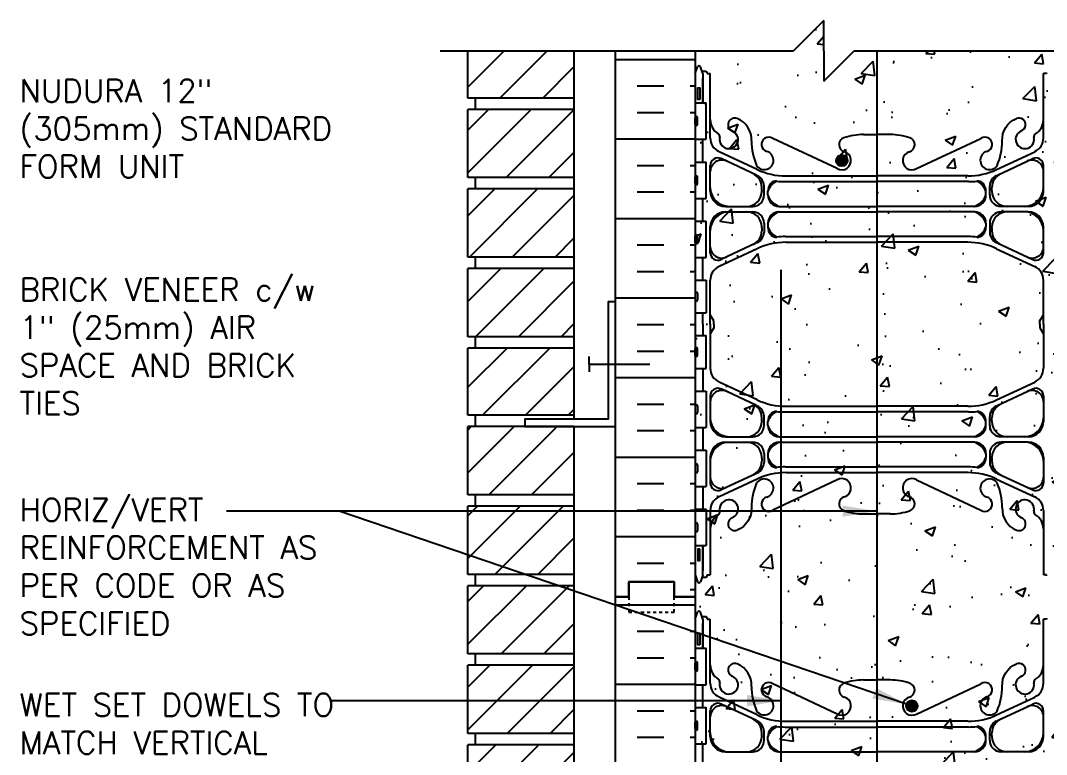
# Model space of a CAD drawing. Header units: inches. Extents: x 34 to 92.5, y -25.1 to 58.3.
# Drawn here: x 34.33 to 68.2, y 30.45 to 54.67 of the extents above; entities that cross this region are included whole.
import ezdxf

# ---------------------------------------------------------------- set-up
doc = ezdxf.new("R2010")
doc.units = ezdxf.units.IN
doc.header["$LTSCALE"] = 0.5
doc.header["$MEASUREMENT"] = 0
doc.linetypes.add('DASHED2', pattern=[0.375, 0.25, -0.125])
for name, color, linetype in [('HATCH', 12, 'Continuous'), ('line25', 2, 'Continuous'), ('LINE3', 3, 'Continuous'), ('LINE50', 5, 'Continuous'), ('LINE9', 9, 'Continuous'), ('TEXT', 4, 'Continuous'), ('Web_Edge', 9, 'Continuous')]:
    doc.layers.add(name, color=color, linetype=linetype)
doc.styles.add('DIM', font='romans.shx', dxfattribs={"width": 0.7})
doc.styles.add('ROMANS', font='romans.shx', dxfattribs={"height": 1.125})
doc.dimstyles.new('ext_12', dxfattribs={"dimscale": 12, "dimtxt": 0.09375, "dimasz": 0.09375, "dimexe": 0.09375, "dimexo": 0.0625, "dimgap": 0.0625, "dimtad": 1, "dimdec": 1, "dimzin": 3, "dimdsep": 46, "dimlunit": 4, "dimtxsty": 'DIM', "dimcen": 0.09, "dimdle": 0.09375, "dimclrt": 4, "dimadec": 0, "dimazin": 0, "dimtfac": 1, "dimtdec": 1, "dimtmove": 2, "dimatfit": 3, "dimfxl": 0, "dimfrac": 2, "dimtolj": 1, "dimtzin": 0, "dimarcsym": 0})

msp = doc.modelspace()

# ---------------------------------------------------------------- hatches: boundary and pattern name
at = {"layer": 'HATCH'}
h = msp.add_hatch(dxfattribs=at)
h.set_pattern_fill('AR-CONC', color=256, scale=0.5, style=0)
edge = h.paths.add_edge_path()
edge.add_line((68.597, 53.674), (61.847, 53.674))
edge.add_line((61.847, 53.674), (60.847, 52.674))
edge.add_line((60.847, 52.674), (60.847, 53.674))
edge.add_line((60.847, 53.674), (60.847, 54.674))
edge.add_line((60.847, 54.674), (59.847, 53.674))
edge.add_line((59.847, 53.674), (56.597, 53.674))
edge.add_line((56.597, 53.674), (56.597, 35.649))
edge.add_line((56.597, 35.649), (56.597, 27.515))
edge.add_spline(control_points=[(56.597, 27.515), (56.722, 27.45), (56.92, 27.349), (57.176, 27.636), (57.529, 27.341), (57.896, 27.613), (58.15, 27.341), (58.409, 27.535), (58.657, 27.324), (58.855, 27.464), (59.038, 27.48), (59.126, 27.357), (59.265, 27.32), (59.368, 27.444), (59.496, 27.493), (59.613, 27.529), (59.675, 27.505), (59.709, 27.462), (59.725, 27.407), (59.796, 27.381), (59.892, 27.357), (60.042, 27.349), (60.165, 27.424), (60.273, 27.432), (60.342, 27.444), (60.424, 27.428), (60.519, 27.382), (60.604, 27.344), (60.696, 27.338), (60.73, 27.429), (60.833, 27.446), (60.9, 27.507), (60.98, 27.499), (61.07, 27.502), (61.173, 27.498), (61.255, 27.46), (61.372, 27.397), (61.537, 27.383), (61.689, 27.451), (61.822, 27.526), (61.959, 27.544), (62.083, 27.551), (62.173, 27.523), (62.225, 27.437), (62.332, 27.369), (62.459, 27.346), (62.554, 27.322), (62.597, 27.311)], knot_values=[0, 0, 0, 0, 0.36882, 0.580962, 0.956064, 1.413946, 1.635694, 1.852394, 2.204033, 2.360582, 2.542219, 2.677797, 2.79395, 2.907785, 3.117226, 3.20968, 3.262351, 3.303115, 3.370216, 3.421138, 3.515057, 3.674522, 3.85319, 3.927977, 3.999794, 4.060692, 4.173001, 4.317056, 4.339836, 4.436406, 4.53825, 4.640095, 4.685656, 4.773056, 4.912503, 4.988734, 5.039656, 5.313971, 5.43662, 5.538465, 5.77077, 5.839112, 5.911139, 6.039898, 6.121993, 6.287819, 6.418947, 6.418947, 6.418947, 6.418947], degree=3, periodic=0)
edge.add_spline(control_points=[(62.597, 27.311), (62.639, 27.322), (62.735, 27.346), (62.861, 27.369), (62.968, 27.437), (63.02, 27.523), (63.11, 27.551), (63.234, 27.544), (63.371, 27.526), (63.504, 27.451), (63.657, 27.383), (63.821, 27.397), (63.939, 27.46), (64.02, 27.498), (64.123, 27.502), (64.213, 27.499), (64.293, 27.507), (64.36, 27.446), (64.463, 27.429), (64.497, 27.338), (64.556, 27.342), (64.58, 27.347), (64.597, 27.352)], knot_values=[4.266465, 4.266465, 4.266465, 4.266465, 4.397593, 4.563419, 4.645513, 4.774272, 4.846299, 4.914642, 5.146946, 5.248791, 5.371441, 5.645755, 5.696677, 5.772908, 5.912356, 5.999755, 6.045317, 6.147161, 6.249006, 6.345575, 6.368356, 6.418947, 6.418947, 6.418947, 6.418947], degree=3, periodic=0)
edge.add_spline(control_points=[(64.597, 27.352), (64.613, 27.347), (64.637, 27.342), (64.696, 27.338), (64.73, 27.429), (64.833, 27.446), (64.9, 27.507), (64.98, 27.499), (65.07, 27.502), (65.173, 27.498), (65.255, 27.46), (65.372, 27.397), (65.537, 27.383), (65.689, 27.451), (65.822, 27.526), (65.959, 27.544), (66.083, 27.551), (66.173, 27.523), (66.225, 27.437), (66.332, 27.369), (66.459, 27.346), (66.554, 27.322), (66.597, 27.311)], knot_values=[4.266465, 4.266465, 4.266465, 4.266465, 4.317056, 4.339836, 4.436406, 4.53825, 4.640095, 4.685656, 4.773056, 4.912503, 4.988734, 5.039656, 5.313971, 5.43662, 5.538465, 5.77077, 5.839112, 5.911139, 6.039898, 6.121993, 6.287819, 6.418947, 6.418947, 6.418947, 6.418947], degree=3, periodic=0)
edge.add_spline(control_points=[(66.597, 27.311), (66.639, 27.322), (66.735, 27.346), (66.861, 27.369), (66.968, 27.437), (67.02, 27.523), (67.11, 27.551), (67.234, 27.544), (67.371, 27.526), (67.504, 27.451), (67.657, 27.383), (67.821, 27.397), (67.939, 27.46), (68.02, 27.498), (68.123, 27.502), (68.213, 27.499), (68.293, 27.507), (68.36, 27.446), (68.463, 27.429), (68.497, 27.338), (68.556, 27.342), (68.58, 27.347), (68.597, 27.352)], knot_values=[4.266465, 4.266465, 4.266465, 4.266465, 4.397593, 4.563419, 4.645513, 4.774272, 4.846299, 4.914642, 5.146946, 5.248791, 5.371441, 5.645755, 5.696677, 5.772908, 5.912356, 5.999755, 6.045317, 6.147161, 6.249006, 6.345575, 6.368356, 6.418947, 6.418947, 6.418947, 6.418947], degree=3, periodic=0)
edge.add_line((68.597, 27.352), (68.597, 35.649))
edge.add_line((68.597, 35.649), (68.597, 53.674))
h = msp.add_hatch(dxfattribs=at)
h.set_pattern_fill('INSUL', color=256, scale=7, style=0)
h.set_pattern_definition([(0, (-2869.565, -361.3603), (0, 2.625), []), (0, (-2869.565, -360.4853), (0, 2.625), [0.875, -0.875]), (0, (-2869.565, -359.6103), (0, 2.625), [0.875, -0.875])])
h.paths.add_polyline_path([(53.972, 35.649), (54.409, 35.649), (54.409, 36.149), (55.909, 36.149), (55.909, 35.649), (56.597, 35.649), (56.597, 53.649), (55.909, 53.649), (55.909, 54.149), (54.409, 54.149), (54.409, 53.649), (53.972, 53.649)])
h = msp.add_hatch(dxfattribs=at)
h.set_pattern_fill('ANSI31', color=256, scale=8, style=0)
h.set_pattern_definition([(45, (42.7951, -13.2255), (-0.707107, 0.707107), [])])
h.paths.add_polyline_path([(52.597, 20.299), (49.097, 20.299), (49.097, 18.049), (52.597, 18.049)])
h.paths.add_polyline_path([(52.597, 22.924), (49.097, 22.924), (49.097, 20.674), (52.597, 20.674)])
h.paths.add_polyline_path([(52.597, 25.52), (49.097, 25.52), (49.097, 23.299), (52.597, 23.299)])
h.paths.add_polyline_path([(52.597, 28.145), (49.097, 28.145), (49.097, 25.895), (52.597, 25.895)])
h.paths.add_polyline_path([(52.597, 30.745), (50.972, 30.745), (50.972, 30.77), (49.097, 30.77), (49.097, 28.52), (52.597, 28.52)])
h.paths.add_polyline_path([(52.597, 33.395), (49.097, 33.395), (49.097, 31.145), (52.597, 31.145)])
h.paths.add_polyline_path([(52.597, 36.02), (49.097, 36.02), (49.097, 33.77), (52.597, 33.77)])
h.paths.add_polyline_path([(52.597, 38.645), (49.097, 38.645), (49.097, 36.395), (52.597, 36.395)])
h.paths.add_polyline_path([(52.597, 41.245), (50.972, 41.245), (50.972, 41.27), (49.097, 41.27), (49.097, 39.02), (52.597, 39.02)])
h.paths.add_polyline_path([(52.597, 43.865), (49.097, 43.865), (49.097, 41.645), (52.597, 41.645)])
h.paths.add_polyline_path([(52.597, 46.49), (49.097, 46.49), (49.097, 44.24), (52.597, 44.24)])
h.paths.add_polyline_path([(52.597, 49.115), (49.097, 49.115), (49.097, 46.865), (52.597, 46.865)])
h.paths.add_polyline_path([(52.597, 51.715), (50.972, 51.715), (50.972, 51.74), (49.097, 51.74), (49.097, 49.49), (52.597, 49.49)])
h.paths.add_polyline_path([(52.597, 53.649), (49.097, 53.649), (49.097, 52.115), (52.597, 52.115)])
h = msp.add_hatch(dxfattribs=at)
h.set_pattern_fill('INSUL', color=256, scale=7, style=0)
h.set_pattern_definition([(0, (-2869.565, -379.3603), (0, 2.625), []), (0, (-2869.565, -378.4853), (0, 2.625), [0.875, -0.875]), (0, (-2869.565, -377.6103), (0, 2.625), [0.875, -0.875])])
h.paths.add_polyline_path([(53.972, 17.649), (54.409, 17.649), (54.409, 18.149), (55.909, 18.149), (55.909, 17.649), (56.597, 17.649), (56.597, 35.649), (55.909, 35.649), (55.909, 36.149), (54.409, 36.149), (54.409, 35.649), (53.972, 35.649)])
at = {"layer": 'LINE3'}
for points in [[(61.251, 50.05, 1), (61.626, 50.05, 1)], [(63.567, 32.05, 1), (63.942, 32.05, 1)]]:
    msp.add_hatch(color=256, dxfattribs=at).paths.add_polyline_path(points)

# ---------------------------------------------------------------- linework, layer by layer
at = {"layer": 'line25'}
for p, q in [((49.097, 52.115), (49.097, 53.674)), ((52.597, 53.674), (52.597, 41.52)), ((56.597, 53.649), (56.597, 35.649)), ((52.597, 52.115), (49.097, 52.115)), ((49.347, 51.74), (49.347, 52.115)), ((56.597, 51.954), (56.961, 51.954)), ((56.961, 50.754), (56.961, 51.954)), ((49.097, 49.49), (49.097, 51.74)), ((52.597, 51.74), (49.097, 51.74)), ((56.637, 51.504), (56.637, 51.504)), ((56.597, 51.244), (56.597, 51.464)), ((56.597, 51.409), (56.597, 51.409)), ((56.597, 51.299), (56.597, 51.299)), ((56.637, 51.204), (56.637, 51.204)), ((56.677, 51.244), (56.677, 51.464)), ((56.597, 50.754), (56.961, 50.754)), ((56.597, 50.004), (56.961, 50.004)), ((56.961, 48.804), (56.961, 50.004)), ((52.597, 49.49), (49.097, 49.49)), ((49.347, 49.115), (49.347, 49.49)), ((56.597, 49.294), (56.597, 49.514)), ((56.597, 49.459), (56.597, 49.459)), ((56.637, 49.554), (56.637, 49.554)), ((56.677, 49.294), (56.677, 49.514)), ((52.597, 49.115), (49.097, 49.115)), ((49.097, 46.865), (49.097, 49.115)), ((56.597, 49.349), (56.597, 49.349)), ((56.637, 49.254), (56.637, 49.254)), ((56.597, 48.804), (56.961, 48.804)), ((56.597, 48.054), (56.961, 48.054)), ((56.961, 46.854), (56.961, 48.054)), ((56.597, 47.344), (56.597, 47.564)), ((56.597, 47.509), (56.597, 47.509)), ((56.637, 47.604), (56.637, 47.604)), ((56.677, 47.344), (56.677, 47.564)), ((56.597, 47.399), (56.597, 47.399)), ((56.637, 47.304), (56.637, 47.304)), ((52.597, 46.865), (49.097, 46.865)), ((49.347, 46.49), (49.347, 46.865)), ((56.597, 46.854), (56.961, 46.854)), ((49.097, 44.24), (49.097, 46.49)), ((52.597, 46.49), (49.097, 46.49)), ((56.597, 46.104), (56.961, 46.104)), ((56.961, 46.104), (56.961, 45.024)), ((56.597, 45.674), (56.597, 45.454)), ((56.597, 45.619), (56.597, 45.619)), ((56.597, 45.509), (56.597, 45.509)), ((56.637, 45.714), (56.637, 45.714)), ((56.637, 45.414), (56.637, 45.414)), ((56.677, 45.674), (56.677, 45.454)), ((56.597, 45.024), (56.961, 45.024)), ((52.597, 44.24), (49.097, 44.24)), ((49.347, 43.865), (49.347, 44.24)), ((56.597, 44.274), (56.961, 44.274)), ((56.961, 43.194), (56.961, 44.274)), ((49.097, 41.645), (49.097, 43.865)), ((52.597, 43.865), (49.097, 43.865)), ((56.597, 43.624), (56.597, 43.844)), ((56.597, 43.789), (56.597, 43.789)), ((56.637, 43.884), (56.637, 43.884)), ((56.677, 43.624), (56.677, 43.844)), ((56.597, 43.679), (56.597, 43.679)), ((56.637, 43.584), (56.637, 43.584)), ((56.597, 43.194), (56.961, 43.194)), ((56.597, 42.444), (56.961, 42.444)), ((56.961, 42.444), (56.961, 41.244)), ((56.597, 41.954), (56.597, 41.734)), ((56.597, 41.899), (56.597, 41.899)), ((56.597, 41.789), (56.597, 41.789)), ((56.637, 41.994), (56.637, 41.994)), ((56.637, 41.694), (56.637, 41.694)), ((56.677, 41.954), (56.677, 41.734)), ((52.597, 41.645), (49.097, 41.645)), ((49.347, 41.27), (49.347, 41.645)), ((49.097, 39.02), (49.097, 41.27)), ((52.597, 41.27), (49.097, 41.27)), ((52.597, 41.27), (52.597, 17.674)), ((56.597, 41.244), (56.961, 41.244)), ((56.597, 40.494), (56.961, 40.494)), ((56.961, 40.494), (56.961, 39.294)), ((56.597, 40.004), (56.597, 39.784)), ((56.677, 40.004), (56.677, 39.784)), ((56.597, 39.949), (56.597, 39.949)), ((56.597, 39.839), (56.597, 39.839)), ((56.637, 39.744), (56.637, 39.744)), ((56.597, 39.294), (56.961, 39.294)), ((52.597, 39.02), (49.097, 39.02)), ((49.347, 38.645), (49.347, 39.02)), ((49.097, 36.395), (49.097, 38.645)), ((52.597, 38.645), (49.097, 38.645)), ((56.597, 38.544), (56.961, 38.544)), ((56.961, 38.544), (56.961, 37.344)), ((56.597, 38.054), (56.597, 37.834)), ((56.597, 37.999), (56.597, 37.999)), ((56.637, 38.094), (56.637, 38.094)), ((56.677, 38.054), (56.677, 37.834)), ((56.597, 37.889), (56.597, 37.889)), ((56.637, 37.794), (56.637, 37.794)), ((56.597, 37.344), (56.961, 37.344)), ((52.597, 36.395), (49.097, 36.395)), ((49.347, 36.02), (49.347, 36.395)), ((52.597, 36.02), (49.097, 36.02)), ((49.097, 33.77), (49.097, 36.02)), ((56.597, 35.649), (56.597, 17.649)), ((56.597, 33.954), (56.961, 33.954)), ((56.961, 32.754), (56.961, 33.954)), ((52.597, 33.77), (49.097, 33.77)), ((49.347, 33.395), (49.347, 33.77)), ((52.597, 33.395), (49.097, 33.395)), ((49.097, 31.145), (49.097, 33.395)), ((56.597, 33.244), (56.597, 33.464)), ((56.597, 33.409), (56.597, 33.409)), ((56.597, 33.299), (56.597, 33.299)), ((56.637, 33.504), (56.637, 33.504)), ((56.637, 33.204), (56.637, 33.204)), ((56.677, 33.244), (56.677, 33.464)), ((56.597, 32.754), (56.961, 32.754)), ((56.597, 32.004), (56.961, 32.004)), ((56.961, 30.804), (56.961, 32.004)), ((56.597, 31.294), (56.597, 31.514)), ((56.637, 31.554), (56.637, 31.554)), ((56.677, 31.294), (56.677, 31.514)), ((56.597, 31.459), (56.597, 31.459)), ((56.597, 31.349), (56.597, 31.349)), ((56.637, 31.254), (56.637, 31.254)), ((52.597, 31.145), (49.097, 31.145)), ((49.347, 30.77), (49.347, 31.145)), ((52.597, 30.77), (49.097, 30.77)), ((49.097, 28.52), (49.097, 30.77)), ((56.597, 30.804), (56.961, 30.804))]:
    msp.add_line(p, q, dxfattribs=at)
for centre, start, end in [((56.637, 51.464), 90, 180), ((56.637, 51.464), 360, 90), ((56.637, 51.244), 180, 270), ((56.637, 51.244), 270, 0), ((56.637, 49.514), 90, 180), ((56.637, 49.514), 360, 90), ((56.637, 49.294), 180, 270), ((56.637, 49.294), 270, 0), ((56.637, 47.564), 90, 180), ((56.637, 47.564), 360, 90), ((56.637, 47.344), 180, 270), ((56.637, 47.344), 270, 0), ((56.637, 45.674), 90, 180), ((56.637, 45.454), 180, 270), ((56.637, 45.674), 0, 90), ((56.637, 45.454), 270, 0), ((56.637, 43.844), 90, 180), ((56.637, 43.844), 360, 90), ((56.637, 43.624), 180, 270), ((56.637, 43.624), 270, 0), ((56.637, 41.954), 90, 180), ((56.637, 41.734), 180, 270), ((56.637, 41.954), 0, 90), ((56.637, 41.734), 270, 0), ((56.637, 40.004), 90, 180), ((56.637, 40.004), 0, 90), ((56.637, 39.784), 180, 270), ((56.637, 39.784), 270, 0), ((56.637, 38.054), 90, 180), ((56.637, 38.054), 0, 90), ((56.637, 37.834), 180, 270), ((56.637, 37.834), 270, 0), ((56.637, 33.464), 90, 180), ((56.637, 33.244), 180, 270), ((56.637, 33.464), 360, 90), ((56.637, 33.244), 270, 0), ((56.637, 31.514), 90, 180), ((56.637, 31.514), 360, 90), ((56.637, 31.294), 180, 270), ((56.637, 31.294), 270, 0)]:
    msp.add_arc(centre, 0.04, start, end, dxfattribs=at)
at = {"layer": 'LINE3'}
for p, q in [((62.597, 53.674), (62.597, 27.529)), ((59.438, 9.981), (59.438, 46.445))]:
    msp.add_line(p, q, dxfattribs=at)
for centre in [(61.439, 50.05), (63.754, 32.05)]:
    msp.add_circle(centre, 0.188, dxfattribs=at)
at = {"layer": 'LINE50'}
for p, q in [((53.972, 35.649), (53.972, 53.649)), ((53.972, 17.649), (53.972, 35.649))]:
    msp.add_line(p, q, dxfattribs=at)
for points in [[(53.972, 35.649), (54.409, 35.649), (54.409, 36.149), (55.909, 36.149), (55.909, 35.649), (56.597, 35.649)], [(56.597, 35.649), (55.909, 35.649), (55.909, 36.149), (54.409, 36.149), (54.409, 35.649), (53.972, 35.649)]]:
    msp.add_lwpolyline(points, dxfattribs=at)
at = {"layer": 'LINE9'}
for p, q in [((60.847, 54.674), (59.847, 53.674)), ((60.847, 53.674), (60.847, 54.674)), ((48.175, 53.674), (59.847, 53.674)), ((60.847, 52.674), (61.847, 53.674)), ((60.847, 53.674), (60.847, 52.674)), ((61.847, 53.674), (72.731, 53.674)), ((53.097, 43.332), (53.097, 43.582)), ((53.097, 43.332), (55.097, 43.332)), ((53.097, 43.332), (53.097, 43.082))]:
    msp.add_line(p, q, dxfattribs=at)
msp.add_lwpolyline([(53.972, 45.395), (53.722, 45.395), (53.722, 41.52), (50.972, 41.52), (50.972, 41.27), (53.972, 41.27)], close=True, dxfattribs=at)
at = {"layer": 'LINE9', "linetype": 'DASHED2', "ltscale": 0.15}
msp.add_lwpolyline([(54.409, 35.649), (54.409, 35.649), (54.409, 35.149), (55.909, 35.149), (55.909, 35.649), (55.909, 35.649)], dxfattribs=at)
at = {"layer": 'TEXT'}
for points in [[(55.631, 52.351, 0, 0.36, 0), (54.551, 52.351, 0, 0, 0), (41.254, 52.351, 0, 0, 0)], [(49.147, 45.764, 0, 0.36, 0), (48.067, 45.764, 0, 0, 0), (45.726, 45.764, 0, 0, 0)]]:
    msp.add_lwpolyline(points, format="xyseb", dxfattribs=at)
at = {"layer": 'Web_Edge'}
for p, q in [((56.597, 52.921), (56.672, 53.151)), ((56.847, 52.921), (56.772, 53.151)), ((56.82, 53.001), (56.947, 53.001)), ((56.847, 52.921), (56.847, 51.954)), ((56.997, 52.951), (56.997, 52.921)), ((56.997, 52.951), (56.997, 52.951)), ((56.997, 52.921), (57.097, 52.921)), ((57.097, 50.799), (57.097, 52.921)), ((68.097, 50.799), (68.097, 52.921)), ((68.197, 52.921), (68.097, 52.921)), ((68.197, 52.951), (68.197, 52.951)), ((68.197, 52.951), (68.197, 52.921)), ((62.157, 50.909), (62.597, 50.909)), ((63.036, 50.909), (62.597, 50.909)), ((61.286, 49.786), (59.159, 50.785)), ((63.907, 49.786), (66.034, 50.785)), ((58.643, 49.757), (57.385, 50.346)), ((66.55, 49.757), (67.808, 50.346)), ((57.097, 49.041), (57.097, 49.889)), ((58.619, 49.569), (57.452, 50.115)), ((66.574, 49.569), (67.741, 50.115)), ((68.097, 49.041), (68.097, 49.889)), ((59.597, 49.545), (62.597, 49.545)), ((65.597, 49.545), (62.597, 49.545)), ((58.797, 49.064), (58.797, 49.168)), ((58.872, 48.916), (58.872, 49.213)), ((59.573, 49.357), (62.597, 49.357)), ((65.621, 49.357), (62.597, 49.357)), ((66.322, 48.916), (66.322, 49.213)), ((66.397, 49.064), (66.397, 49.168)), ((58.797, 49.064), (58.797, 49.041)), ((58.997, 48.916), (58.997, 49.041)), ((66.197, 48.916), (66.197, 49.041)), ((66.397, 49.064), (66.397, 49.041)), ((57.597, 48.541), (58.497, 48.541)), ((59.372, 48.541), (62.597, 48.541)), ((65.822, 48.541), (62.597, 48.541)), ((67.597, 48.541), (66.697, 48.541)), ((57.597, 48.361), (58.497, 48.361)), ((59.372, 48.361), (62.597, 48.361)), ((65.822, 48.361), (62.597, 48.361)), ((67.597, 48.361), (66.697, 48.361)), ((57.097, 47.012), (57.097, 47.861)), ((58.797, 47.837), (58.797, 47.861)), ((58.797, 47.837), (58.797, 47.733)), ((58.872, 47.986), (58.872, 47.688)), ((58.997, 47.986), (58.997, 47.872)), ((58.997, 47.986), (58.997, 47.86)), ((66.197, 47.986), (66.197, 47.86)), ((66.197, 47.986), (66.197, 47.872)), ((66.322, 47.986), (66.322, 47.688)), ((66.397, 47.837), (66.397, 47.861)), ((66.397, 47.837), (66.397, 47.733)), ((68.097, 47.012), (68.097, 47.861)), ((59.573, 47.544), (62.597, 47.544)), ((65.62, 47.544), (62.597, 47.544)), ((58.643, 47.144), (57.385, 46.555)), ((58.62, 47.332), (57.452, 46.786)), ((59.597, 47.356), (62.597, 47.356)), ((65.597, 47.356), (62.597, 47.356)), ((66.55, 47.144), (67.808, 46.555)), ((66.573, 47.332), (67.741, 46.786)), ((57.097, 44.649), (57.097, 46.102)), ((68.097, 44.649), (68.097, 46.102)), ((57.217, 44.762), (57.097, 44.962)), ((57.217, 44.762), (57.097, 44.962)), ((57.217, 44.649), (57.217, 44.762)), ((57.217, 44.649), (57.217, 44.762)), ((67.977, 44.762), (68.097, 44.962)), ((67.977, 44.762), (68.097, 44.962)), ((67.977, 44.649), (67.977, 44.762)), ((67.977, 44.649), (67.977, 44.762)), ((57.097, 44.649), (57.097, 43.196)), ((57.217, 44.537), (57.097, 44.337)), ((57.217, 44.537), (57.097, 44.337)), ((57.217, 44.649), (57.217, 44.537)), ((57.217, 44.649), (57.217, 44.537)), ((67.977, 44.649), (67.977, 44.537)), ((67.977, 44.649), (67.977, 44.537)), ((67.977, 44.537), (68.097, 44.337)), ((67.977, 44.537), (68.097, 44.337)), ((68.097, 44.649), (68.097, 43.196)), ((58.643, 42.154), (57.385, 42.743)), ((66.55, 42.154), (67.808, 42.743)), ((58.62, 41.966), (57.452, 42.513)), ((66.573, 41.966), (67.741, 42.513)), ((57.097, 42.286), (57.097, 41.438)), ((68.097, 42.286), (68.097, 41.438)), ((59.573, 41.754), (62.597, 41.754)), ((59.597, 41.942), (62.597, 41.942)), ((65.597, 41.942), (62.597, 41.942)), ((65.621, 41.754), (62.597, 41.754)), ((58.797, 41.462), (58.797, 41.566)), ((58.797, 41.462), (58.797, 41.438)), ((58.872, 41.313), (58.872, 41.61)), ((58.997, 41.313), (58.997, 41.439)), ((66.197, 41.313), (66.197, 41.439)), ((66.322, 41.313), (66.322, 41.61)), ((66.397, 41.462), (66.397, 41.566)), ((66.397, 41.462), (66.397, 41.438)), ((57.597, 40.938), (58.497, 40.938)), ((57.597, 40.758), (58.497, 40.758)), ((59.372, 40.938), (62.597, 40.938)), ((59.372, 40.758), (62.597, 40.758)), ((65.822, 40.938), (62.597, 40.938)), ((65.822, 40.758), (62.597, 40.758)), ((67.597, 40.938), (66.697, 40.938)), ((67.597, 40.758), (66.697, 40.758)), ((58.872, 40.383), (58.872, 40.086)), ((58.997, 40.383), (58.997, 40.257)), ((58.997, 40.383), (58.997, 40.269)), ((66.197, 40.383), (66.197, 40.269)), ((66.197, 40.383), (66.197, 40.257)), ((66.322, 40.383), (66.322, 40.086)), ((57.097, 40.258), (57.097, 39.41)), ((58.797, 40.234), (58.797, 40.258)), ((58.797, 40.234), (58.797, 40.13)), ((66.397, 40.234), (66.397, 40.258)), ((66.397, 40.234), (66.397, 40.13)), ((68.097, 40.258), (68.097, 39.41)), ((58.619, 39.729), (57.452, 39.183)), ((59.573, 39.941), (62.597, 39.941)), ((59.597, 39.754), (62.597, 39.754)), ((65.62, 39.941), (62.597, 39.941)), ((65.597, 39.754), (62.597, 39.754)), ((66.574, 39.729), (67.741, 39.183)), ((58.643, 39.542), (57.385, 38.953)), ((61.286, 39.513), (59.159, 38.514)), ((63.907, 39.513), (66.034, 38.514)), ((66.55, 39.542), (67.808, 38.953)), ((57.097, 38.5), (57.097, 36.378)), ((62.157, 38.389), (62.597, 38.389)), ((63.036, 38.389), (62.597, 38.389)), ((68.097, 38.5), (68.097, 36.378)), ((56.847, 36.378), (56.847, 37.344)), ((56.597, 36.378), (56.672, 36.148)), ((56.847, 36.378), (56.772, 36.148)), ((56.82, 36.298), (56.947, 36.298)), ((56.997, 36.378), (57.097, 36.378)), ((56.997, 36.348), (56.997, 36.378)), ((56.997, 36.348), (56.997, 36.348)), ((68.197, 36.378), (68.097, 36.378)), ((68.197, 36.348), (68.197, 36.378)), ((68.197, 36.348), (68.197, 36.348)), ((56.597, 34.921), (56.672, 35.151)), ((56.847, 34.921), (56.772, 35.151)), ((56.82, 35.001), (56.947, 35.001)), ((56.847, 34.921), (56.847, 33.954)), ((56.997, 34.951), (56.997, 34.921)), ((56.997, 34.951), (56.997, 34.951)), ((56.997, 34.921), (57.097, 34.921)), ((57.097, 32.799), (57.097, 34.921)), ((68.097, 32.799), (68.097, 34.921)), ((68.197, 34.921), (68.097, 34.921)), ((68.197, 34.951), (68.197, 34.951)), ((68.197, 34.951), (68.197, 34.921)), ((62.157, 32.909), (62.597, 32.909)), ((63.036, 32.909), (62.597, 32.909)), ((61.286, 31.786), (59.159, 32.785)), ((63.907, 31.786), (66.034, 32.785)), ((58.643, 31.757), (57.385, 32.346)), ((66.55, 31.757), (67.808, 32.346)), ((57.097, 31.041), (57.097, 31.889)), ((58.619, 31.569), (57.452, 32.115)), ((66.574, 31.569), (67.741, 32.115)), ((68.097, 31.041), (68.097, 31.889)), ((59.597, 31.545), (62.597, 31.545)), ((65.597, 31.545), (62.597, 31.545)), ((58.797, 31.064), (58.797, 31.168)), ((58.872, 30.916), (58.872, 31.213)), ((59.573, 31.357), (62.597, 31.357)), ((65.621, 31.357), (62.597, 31.357)), ((66.322, 30.916), (66.322, 31.213)), ((66.397, 31.064), (66.397, 31.168)), ((58.797, 31.064), (58.797, 31.041)), ((58.997, 30.916), (58.997, 31.041)), ((66.197, 30.916), (66.197, 31.041)), ((66.397, 31.064), (66.397, 31.041)), ((57.597, 30.541), (58.497, 30.541)), ((59.372, 30.541), (62.597, 30.541)), ((65.822, 30.541), (62.597, 30.541)), ((67.597, 30.541), (66.697, 30.541))]:
    msp.add_line(p, q, dxfattribs=at)
for points in [[(56.847, 51.954), (56.847, 52.771)], [(56.847, 50.004), (56.847, 50.754)], [(56.847, 48.054), (56.847, 48.804)], [(56.847, 46.104), (56.847, 46.854)], [(56.847, 44.649), (56.847, 45.024)], [(56.847, 44.649), (56.847, 44.274)], [(56.847, 43.194), (56.847, 42.444)], [(56.847, 41.244), (56.847, 40.494)], [(56.847, 39.294), (56.847, 38.544)], [(56.847, 37.344), (56.847, 36.528)], [(56.847, 33.954), (56.847, 34.771)], [(56.847, 32.004), (56.847, 32.754)], [(56.847, 30.054), (56.847, 30.804)]]:
    msp.add_lwpolyline(points, dxfattribs=at)
for points in [[(56.757, 52.071), (56.687, 52.071), (56.687, 52.451), (56.757, 52.451)], [(56.757, 37.228), (56.687, 37.228), (56.687, 36.848), (56.757, 36.848)], [(56.757, 34.071), (56.687, 34.071), (56.687, 34.451), (56.757, 34.451)]]:
    msp.add_lwpolyline(points, close=True, dxfattribs=at)
for points in [[(58.455, 50.699, 0.325312), (57.988, 51.441)], [(66.738, 50.699, -0.325312), (67.205, 51.441)], [(58.455, 38.599, -0.325312), (57.988, 37.857)], [(66.738, 38.599, 0.325312), (67.205, 37.857)], [(58.455, 32.699, 0.325312), (57.988, 33.441)], [(66.738, 32.699, -0.325312), (67.205, 33.441)]]:
    msp.add_lwpolyline(points, format="xyb", dxfattribs=at)
for centre, radius, start, end in [((56.722, 53.124), 0.0567, 28.0725, 151.9275), ((56.947, 52.951), 0.05, 0, 90), ((57.647, 51.405), 0.55, 180, 238.0732), ((57.907, 51.237), 0.22, 68.1963, 248.1963), ((67.287, 51.237), 0.22, 291.8037, 111.8037), ((67.547, 51.405), 0.55, 301.9268, 0), ((57.29, 50.832), 0.125, 348.9056, 58.0732), ((57.712, 50.75), 0.305, 168.9056, 68.1963), ((59.026, 50.585), 0.24, 56.25, 254.2747), ((62.157, 48.909), 2, 90, 108.923), ((63.036, 48.909), 2, 71.077, 90), ((66.167, 50.585), 0.24, 285.7253, 123.75), ((67.482, 50.75), 0.305, 111.8037, 11.0944), ((67.903, 50.832), 0.125, 121.9268, 191.0944), ((57.597, 50.799), 0.5, 180, 244.9204), ((60.455, 50.7), 2, 180.0146, 203.9638), ((61.587, 50.574), 0.24, 108.923, 254.2747), ((63.607, 50.574), 0.24, 285.7253, 71.077), ((64.738, 50.7), 2, 336.0362, 359.9854), ((67.597, 50.799), 0.5, 295.0796, 0), ((57.347, 49.889), 0.25, 64.9204, 180), ((58.878, 50.061), 0.305, 214.6703, 74.2747), ((61.439, 50.05), 0.305, 240, 74.2747), ((63.754, 50.05), 0.305, 105.7253, 300), ((66.315, 50.061), 0.305, 105.7253, 325.3297), ((67.847, 49.889), 0.25, 0, 115.0796), ((57.472, 49.692), 0.375, 64.9204, 180), ((67.722, 49.692), 0.375, 0, 115.0796), ((58.297, 49.168), 0.5, 0, 64.9204), ((59.573, 51.607), 2.25, 244.9204, 245.9476), ((59.597, 51.795), 2.25, 244.9204, 270), ((58.495, 49.212), 0.376, 0.0514, 64.8081), ((65.597, 51.795), 2.25, 270, 295.0796), ((66.698, 49.212), 0.376, 115.1919, 179.9486), ((66.897, 49.168), 0.5, 115.0796, 180), ((65.621, 51.607), 2.25, 294.0524, 295.0796), ((57.722, 49.166), 0.625, 180, 270), ((59.58, 48.819), 0.624, 117.0966, 159.0881), ((59.373, 49.041), 0.376, 138.3704, 179.9486), ((59.278, 49.125), 0.25, 86.1209, 138.3704), ((59.573, 51.607), 2.25, 262.9228, 270), ((65.621, 51.607), 2.25, 270, 277.0772), ((65.915, 49.125), 0.25, 41.6296, 93.8791), ((65.613, 48.819), 0.624, 20.9119, 62.9034), ((65.82, 49.041), 0.376, 0.0514, 41.6296), ((67.472, 49.166), 0.625, 270, 0), ((57.597, 49.041), 0.5, 180, 270), ((58.297, 49.041), 0.5, 270, 0), ((58.497, 48.916), 0.375, 270, 0), ((59.578, 49.122), 0.617, 199.5682, 250.4318), ((59.372, 48.916), 0.375, 180, 270), ((65.822, 48.916), 0.375, 270, 0), ((65.615, 49.122), 0.617, 289.5682, 340.4318), ((66.697, 48.916), 0.375, 180, 270), ((66.897, 49.041), 0.5, 180, 270), ((67.597, 49.041), 0.5, 270, 0), ((57.722, 47.736), 0.625, 90, 180), ((57.597, 47.861), 0.5, 90, 180), ((58.297, 47.861), 0.5, 0, 90), ((58.497, 47.986), 0.375, 360, 90), ((59.578, 47.779), 0.617, 109.6458, 160.4318), ((59.372, 47.986), 0.375, 90, 180), ((65.822, 47.986), 0.375, 360, 90), ((65.615, 47.779), 0.617, 19.5682, 70.3542), ((66.697, 47.986), 0.375, 90, 180), ((66.897, 47.861), 0.5, 90, 180), ((67.472, 47.736), 0.625, 360, 90), ((67.597, 47.861), 0.5, 0, 90), ((59.58, 48.083), 0.624, 200.9119, 242.8949), ((59.373, 47.86), 0.376, 180.0491, 221.6135), ((65.613, 48.083), 0.624, 297.1051, 339.0881), ((65.82, 47.86), 0.376, 318.3865, 359.9509), ((58.297, 47.733), 0.5, 295.0796, 360), ((58.495, 47.689), 0.376, 295.187, 359.9509), ((59.278, 47.776), 0.25, 221.6135, 273.8988), ((59.573, 45.294), 2.25, 90, 97.097), ((65.62, 45.294), 2.25, 82.903, 90), ((65.915, 47.776), 0.25, 266.1012, 318.3865), ((66.698, 47.689), 0.376, 180.0491, 244.813), ((66.897, 47.733), 0.5, 180, 244.9204), ((57.472, 47.209), 0.375, 180, 295.0796), ((59.573, 45.294), 2.25, 114.0752, 115.0796), ((59.597, 45.106), 2.25, 90, 115.0796), ((65.597, 45.106), 2.25, 64.9204, 90), ((65.62, 45.294), 2.25, 64.9204, 65.9248), ((67.722, 47.209), 0.375, 244.9204, 360), ((57.347, 47.012), 0.25, 180, 295.0796), ((67.847, 47.012), 0.25, 244.9204, 0), ((57.597, 46.102), 0.5, 115.0796, 180), ((67.597, 46.102), 0.5, 0, 64.9204), ((57.597, 43.196), 0.5, 180, 244.9204), ((67.597, 43.196), 0.5, 295.0796, 360), ((57.347, 42.286), 0.25, 64.9204, 180), ((57.472, 42.09), 0.375, 64.9204, 180), ((67.722, 42.09), 0.375, 0, 115.0796), ((67.847, 42.286), 0.25, 360, 115.0796), ((58.297, 41.566), 0.5, 0, 64.9204), ((59.597, 44.192), 2.25, 244.9204, 270), ((65.597, 44.192), 2.25, 270, 295.0796), ((66.897, 41.566), 0.5, 115.0796, 180), ((59.573, 44.004), 2.25, 244.9204, 245.9248), ((58.495, 41.61), 0.376, 0.0491, 64.813), ((59.58, 41.216), 0.624, 117.0966, 159.0881), ((59.373, 41.438), 0.376, 138.3704, 179.9486), ((59.278, 41.522), 0.25, 86.1209, 138.3704), ((59.573, 44.004), 2.25, 262.9228, 270), ((65.621, 44.004), 2.25, 270, 277.0772), ((65.915, 41.522), 0.25, 41.6296, 93.8791), ((65.613, 41.216), 0.624, 20.9119, 62.9034), ((65.82, 41.438), 0.376, 0.0514, 41.6296), ((66.698, 41.61), 0.376, 115.187, 179.9509), ((65.62, 44.004), 2.25, 294.0752, 295.0796), ((57.722, 41.563), 0.625, 180, 270), ((57.597, 41.438), 0.5, 180, 270), ((58.297, 41.438), 0.5, 270, 0), ((66.897, 41.438), 0.5, 180, 270), ((67.472, 41.563), 0.625, 270, 0), ((67.597, 41.438), 0.5, 270, 360), ((58.497, 41.313), 0.375, 270, 0), ((59.372, 41.313), 0.375, 180, 270), ((59.578, 41.519), 0.617, 199.5682, 250.4318), ((65.615, 41.519), 0.617, 289.5682, 340.4318), ((65.822, 41.313), 0.375, 270, 0), ((66.697, 41.313), 0.375, 180, 270), ((57.597, 40.258), 0.5, 90, 180), ((57.722, 40.133), 0.625, 90, 180), ((58.297, 40.258), 0.5, 0, 90), ((58.497, 40.383), 0.375, 360, 90), ((59.372, 40.383), 0.375, 90, 180), ((59.578, 40.176), 0.617, 109.6458, 160.4318), ((65.615, 40.176), 0.617, 19.5682, 70.3542), ((65.822, 40.383), 0.375, 360, 90), ((66.697, 40.383), 0.375, 90, 180), ((66.897, 40.258), 0.5, 90, 180), ((67.472, 40.133), 0.625, 360, 90), ((67.597, 40.258), 0.5, 360, 90), ((58.297, 40.13), 0.5, 295.0796, 360), ((58.495, 40.086), 0.376, 295.1919, 359.9486), ((59.373, 40.257), 0.376, 180.0491, 221.6135), ((59.58, 40.48), 0.624, 200.9119, 242.8949), ((59.278, 40.173), 0.25, 221.6135, 273.8988), ((65.613, 40.48), 0.624, 297.1051, 339.0881), ((65.915, 40.173), 0.25, 266.1012, 318.3865), ((65.82, 40.257), 0.376, 318.3865, 359.9509), ((66.698, 40.086), 0.376, 180.0514, 244.8081), ((66.897, 40.13), 0.5, 180, 244.9204), ((59.573, 37.691), 2.25, 114.0524, 115.0796), ((59.597, 37.504), 2.25, 90, 115.0796), ((59.573, 37.691), 2.25, 90, 97.097), ((65.597, 37.504), 2.25, 64.9204, 90), ((65.62, 37.691), 2.25, 82.903, 90), ((65.621, 37.691), 2.25, 64.9204, 65.9476), ((57.472, 39.606), 0.375, 180, 295.0796), ((57.347, 39.41), 0.25, 180, 295.0796), ((60.455, 38.599), 2, 156.0362, 179.9854), ((58.878, 39.238), 0.305, 285.7253, 145.3297), ((61.439, 39.249), 0.305, 285.7253, 120), ((63.754, 39.249), 0.305, 60, 254.2747), ((66.315, 39.238), 0.305, 34.6703, 254.2747), ((64.738, 38.599), 2, 0.0146, 23.9638), ((67.722, 39.606), 0.375, 244.9204, 360), ((67.847, 39.41), 0.25, 244.9204, 360), ((57.597, 38.5), 0.5, 115.0796, 180), ((61.587, 38.724), 0.24, 105.7253, 251.077), ((63.607, 38.724), 0.24, 288.923, 74.2747), ((67.597, 38.5), 0.5, 360, 64.9204), ((57.712, 38.549), 0.305, 291.8037, 191.0944), ((59.026, 38.713), 0.24, 105.7253, 303.75), ((66.167, 38.713), 0.24, 236.25, 74.2747), ((67.482, 38.549), 0.305, 348.9056, 248.1963), ((57.647, 37.893), 0.55, 121.9268, 180), ((57.29, 38.466), 0.125, 301.9268, 11.0944), ((62.157, 40.389), 2, 251.077, 270), ((63.036, 40.389), 2, 270, 288.923), ((67.903, 38.466), 0.125, 168.9056, 238.0732), ((67.547, 37.893), 0.55, 360, 58.0732), ((57.907, 38.061), 0.22, 111.8037, 291.8037), ((67.287, 38.061), 0.22, 248.1963, 68.1963), ((56.947, 36.348), 0.05, 270, 0), ((56.722, 36.175), 0.0567, 208.0725, 331.9275), ((56.722, 35.124), 0.0567, 28.0725, 151.9275), ((56.947, 34.951), 0.05, 0, 90), ((57.647, 33.405), 0.55, 180, 238.0732), ((57.907, 33.237), 0.22, 68.1963, 248.1963), ((67.287, 33.237), 0.22, 291.8037, 111.8037), ((67.547, 33.405), 0.55, 301.9268, 0), ((57.29, 32.832), 0.125, 348.9056, 58.0732), ((57.712, 32.75), 0.305, 168.9056, 68.1963), ((62.157, 30.909), 2, 90, 108.923), ((63.036, 30.909), 2, 71.077, 90), ((67.482, 32.75), 0.305, 111.8037, 11.0944), ((67.903, 32.832), 0.125, 121.9268, 191.0944), ((57.597, 32.799), 0.5, 180, 244.9204), ((60.455, 32.7), 2, 180.0146, 203.9638), ((59.026, 32.585), 0.24, 56.25, 254.2747), ((61.587, 32.574), 0.24, 108.923, 254.2747), ((63.607, 32.574), 0.24, 285.7253, 71.077), ((66.167, 32.585), 0.24, 285.7253, 123.75), ((64.738, 32.7), 2, 336.0362, 359.9854), ((67.597, 32.799), 0.5, 295.0796, 0), ((58.878, 32.061), 0.305, 214.6703, 74.2747), ((61.439, 32.05), 0.305, 240, 74.2747), ((63.754, 32.05), 0.305, 105.7253, 300), ((66.315, 32.061), 0.305, 105.7253, 325.3297), ((57.347, 31.889), 0.25, 64.9204, 180), ((57.472, 31.692), 0.375, 64.9204, 180), ((67.722, 31.692), 0.375, 0, 115.0796), ((67.847, 31.889), 0.25, 0, 115.0796), ((58.297, 31.168), 0.5, 0, 64.9204), ((59.573, 33.607), 2.25, 244.9204, 245.9476), ((59.597, 33.795), 2.25, 244.9204, 270), ((58.495, 31.212), 0.376, 0.0514, 64.8081), ((65.597, 33.795), 2.25, 270, 295.0796), ((66.698, 31.212), 0.376, 115.1919, 179.9486), ((66.897, 31.168), 0.5, 115.0796, 180), ((65.621, 33.607), 2.25, 294.0524, 295.0796), ((57.722, 31.166), 0.625, 180, 270), ((59.58, 30.819), 0.624, 117.0966, 159.0881), ((59.373, 31.041), 0.376, 138.3704, 179.9486), ((59.278, 31.125), 0.25, 86.1209, 138.3704), ((59.573, 33.607), 2.25, 262.9228, 270), ((65.621, 33.607), 2.25, 270, 277.0772), ((65.915, 31.125), 0.25, 41.6296, 93.8791), ((65.613, 30.819), 0.624, 20.9119, 62.9034), ((65.82, 31.041), 0.376, 0.0514, 41.6296), ((67.472, 31.166), 0.625, 270, 0), ((57.597, 31.041), 0.5, 180, 270), ((58.297, 31.041), 0.5, 270, 0), ((58.497, 30.916), 0.375, 270, 0), ((59.578, 31.122), 0.617, 199.5682, 250.4318), ((59.372, 30.916), 0.375, 180, 270), ((65.822, 30.916), 0.375, 270, 0), ((65.615, 31.122), 0.617, 289.5682, 340.4318), ((66.697, 30.916), 0.375, 180, 270), ((66.897, 31.041), 0.5, 180, 270), ((67.597, 31.041), 0.5, 270, 0)]:
    msp.add_arc(centre, radius, start, end, dxfattribs=at)

# ---------------------------------------------------------------- texts
at = {"layer": 'TEXT', "char_height": 0.75, "width": 11.43486, "attachment_point": 4, "style": 'ROMANS'}
for s, insert in [('NUDURA 12" (305mm) STANDARD FORM UNIT', (34.293, 51.107)), ('BRICK VENEER c/w 1" (25mm) AIR SPACE AND BRICK TIES', (34.293, 43.92)), ('HORIZ/VERT REINFORCEMENT AS PER CODE OR AS SPECIFIED', (34.293, 36.653)), ('WET SET DOWELS TO MATCH VERTICAL\\PREINFORCEMENT BETWEEN POUR OR AS SPECIFIED', (34.293, 29.589))]:
    msp.add_mtext(s, dxfattribs=dict(at, insert=insert))

# ---------------------------------------------------------------- leaders
at = {"layer": 'TEXT'}
for points in [[(62.597, 38.48), (41.124, 38.48)], [(59.438, 32.226), (44.556, 32.226)]]:
    msp.add_leader(points, dimstyle='ext_12', override={"dimgap": 0.0625, "dimtad": 0}, dxfattribs=at)
msp.add_leader([(63.577, 32.11), (44.844, 38.48), (41.124, 38.48)], dimstyle='ext_12', dxfattribs=at)

doc.saveas('drawing.dxf')
